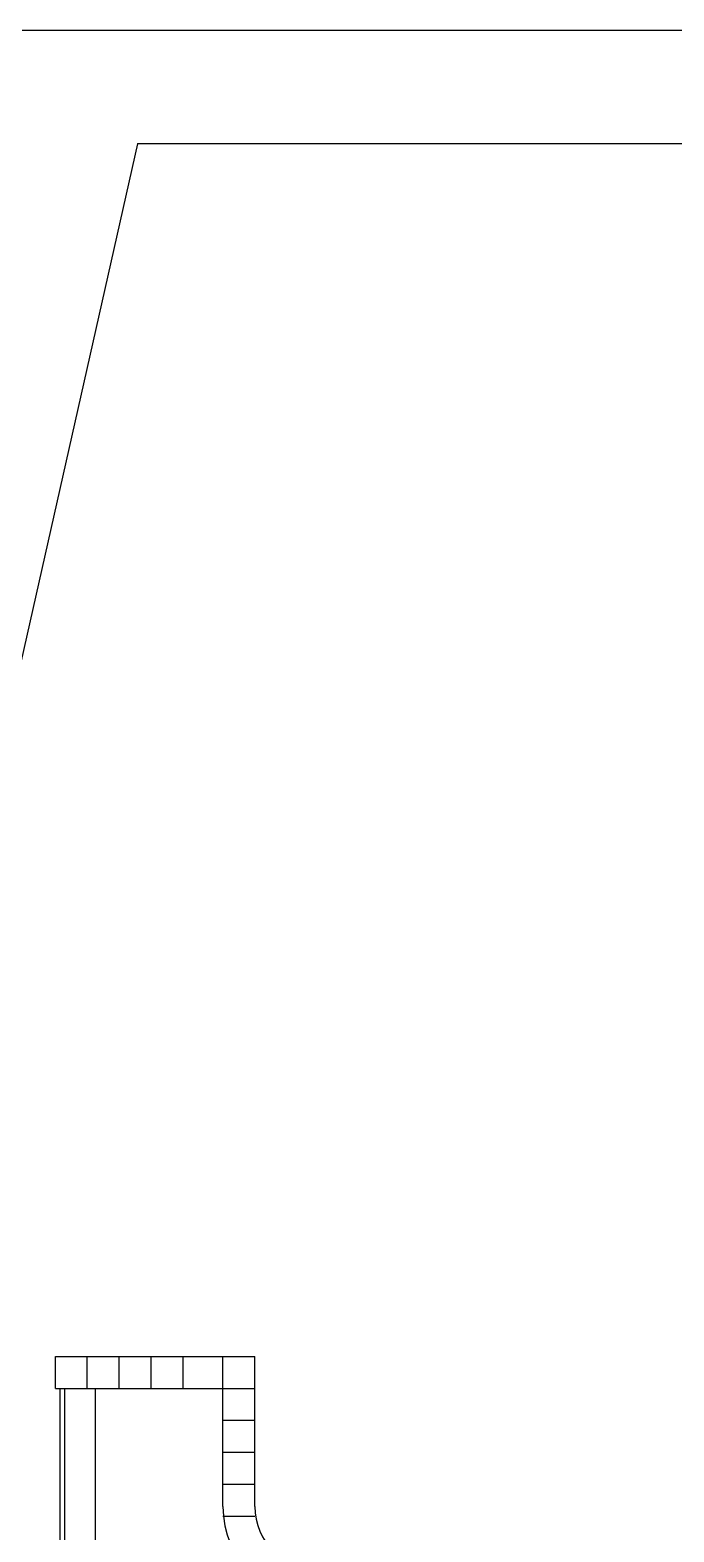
# Model space of a CAD drawing. Header units: inches. Extents: x 72602 to 350810, y -122122 to 43597.
# Drawn here: x 104243 to 124421, y -89971 to -42910 of the extents above; entities that cross this region are included whole.
import ezdxf

# ---------------------------------------------------------------- set-up
doc = ezdxf.new("R2010")
doc.units = ezdxf.units.IN
doc.header["$MEASUREMENT"] = 0
doc.layers.add('M-X-BKGD', color=8, linetype='Continuous')

msp = doc.modelspace()

# ---------------------------------------------------------------- linework, layer by layer
at = {"layer": 'M-X-BKGD'}
for p, q in [((102936, -67271), (107616, -46471)), ((102936, -67271), (107616, -46471)), ((184356, -46471), (107616, -46471)), ((184356, -46471), (107616, -46471)), ((105036, -84471), (111286, -84471)), ((105036, -85471), (105036, -84471)), ((105036, -84471), (111286, -84471)), ((105036, -85471), (105036, -84471)), ((106036, -85471), (106036, -84471)), ((106036, -85471), (106036, -84471)), ((107036, -85471), (107036, -84471)), ((107036, -85471), (107036, -84471)), ((108036, -85471), (108036, -84471)), ((108036, -85471), (108036, -84471)), ((109036, -85471), (109036, -84471)), ((109036, -85471), (109036, -84471)), ((110286, -89171), (110286, -84471)), ((110286, -89171), (110286, -84471)), ((111286, -89171), (111286, -84471)), ((111286, -89171), (111286, -84471)), ((105036, -85471), (111286, -85471)), ((105036, -85471), (111286, -85471)), ((105186, -109171), (105186, -85471)), ((105186, -109171), (105186, -85471)), ((105336, -109171), (105336, -85471)), ((105336, -109171), (105336, -85471)), ((106286, -85471), (106286, -109471)), ((106286, -85471), (106286, -109471)), ((110286, -86471), (111286, -86471)), ((110286, -86471), (111286, -86471)), ((110286, -87471), (111286, -87471)), ((110286, -87471), (111286, -87471)), ((110286, -88471), (111286, -88471)), ((110286, -88471), (111286, -88471)), ((110286, -89471), (111286, -89471)), ((110286, -89471), (111286, -89471))]:
    msp.add_line(p, q, dxfattribs=at)
msp.add_lwpolyline([(72602, -42910), (208767, -42910), (208767, -122122), (72602, -122122)], close=True, dxfattribs=at)
for radius in [3000, 3000, 2000, 2000]:
    msp.add_arc((113286, -89171), radius, 180, 270, dxfattribs=at)
msp.add_point((107616, -46471), dxfattribs=at)
msp.add_point((107616, -46471), dxfattribs=at)

doc.saveas('drawing.dxf')
